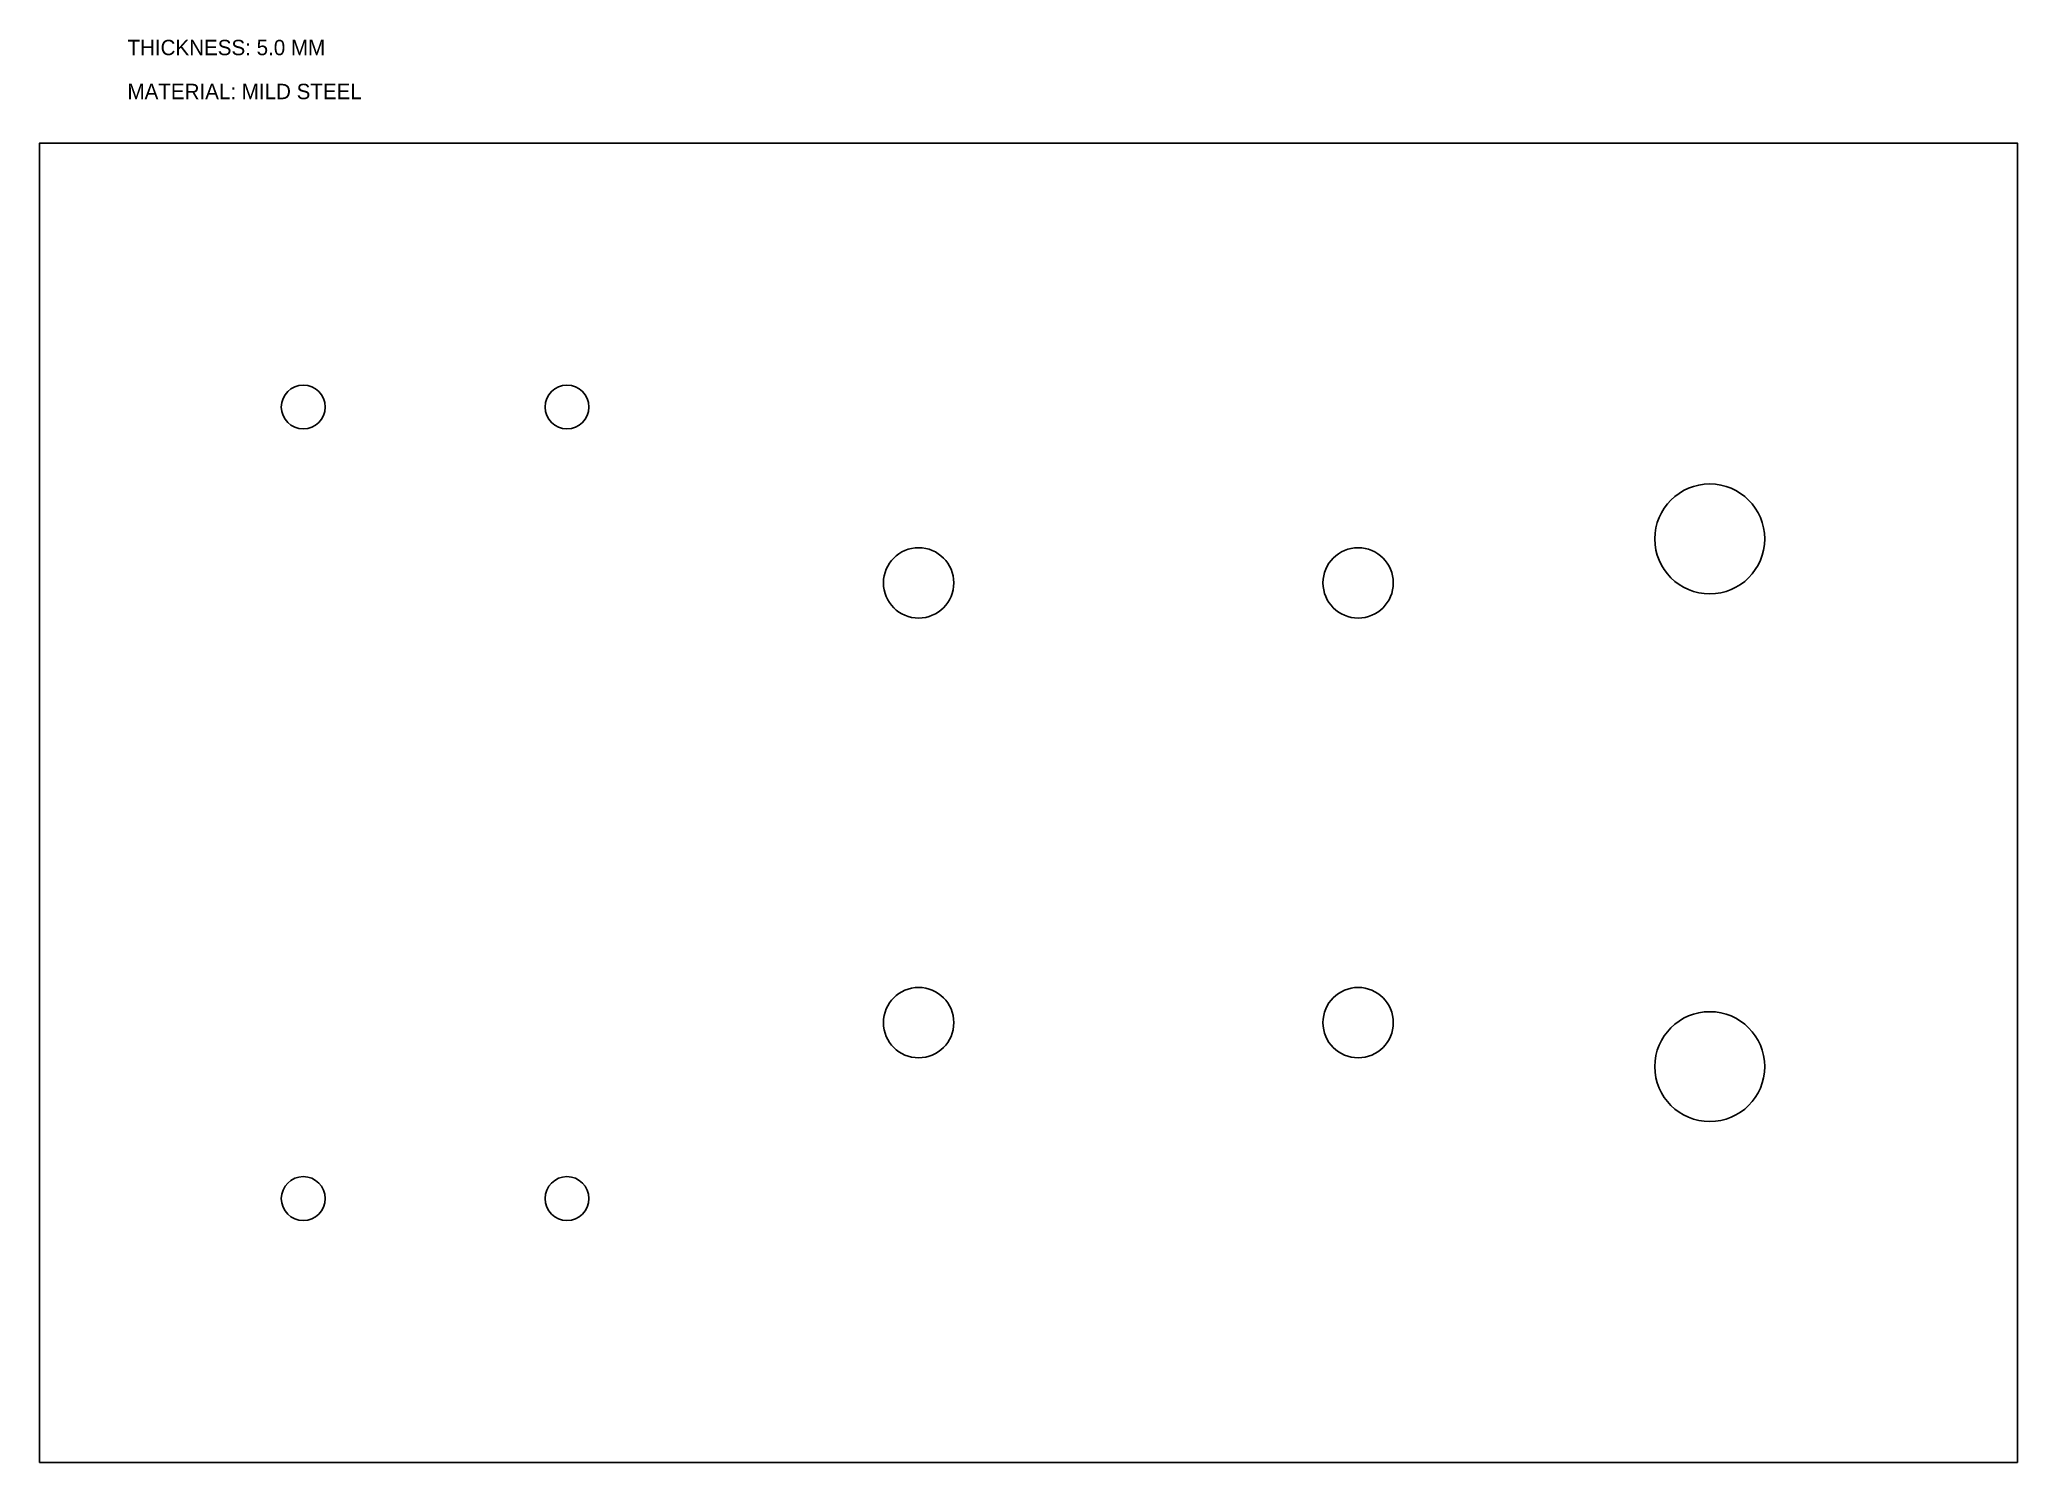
# Model space of a CAD drawing. Header units: metres. Extents: x 0 to 450, y 0 to 324.
import ezdxf

# ---------------------------------------------------------------- set-up
doc = ezdxf.new("R2010")
doc.units = ezdxf.units.M
for name, color, linetype in [('CUT', 7, 'Continuous'), ('HOLES', 1, 'Continuous'), ('NOTES', 3, 'Continuous')]:
    doc.layers.add(name, color=color, linetype=linetype)

msp = doc.modelspace()

# ---------------------------------------------------------------- linework, layer by layer
at = {"layer": 'CUT'}
msp.add_lwpolyline([(0, 0), (450, 0), (450, 300), (0, 300)], close=True, dxfattribs=at)
at = {"layer": 'HOLES'}
for centre, radius in [((60, 240), 5), ((120, 240), 5), ((380, 210), 12.5), ((200, 200), 8), ((300, 200), 8), ((200, 100), 8), ((300, 100), 8), ((380, 90), 12.5), ((60, 60), 5), ((120, 60), 5)]:
    msp.add_circle(centre, radius, dxfattribs=at)

# ---------------------------------------------------------------- texts
at = {"layer": 'NOTES'}
for s, p in [('THICKNESS: 5.0 MM', (20, 320)), ('MATERIAL: MILD STEEL', (20, 310))]:
    msp.add_text(s, height=3.5, dxfattribs=at).set_placement(p)

doc.saveas('drawing.dxf')
